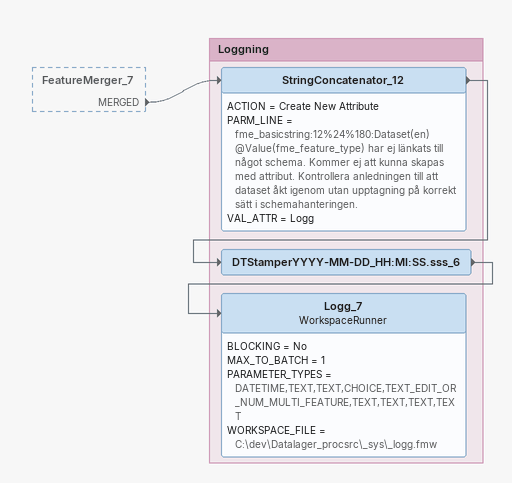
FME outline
FeatureMerger_7 [outside]
    MERGED -> StringConcatenator_12

Bookmark: Loggning
StringConcatenator_12
    ACTION = Create New Attribute
    PARM_LINE = fme_basicstring:12%24%180:Dataset(en) @Value(fme_feature_type) har ej länkats till något schema. Kommer ej att kunna skapas med attribut. Kontrollera anledningen till att dataset åkt igenom utan upptagning på korrekt sätt i schemahanteringen.
    VAL_ATTR = Logg
    -> DTStamperYYYY-MM-DD_HH:MI:SS.sss_6
DTStamperYYYY-MM-DD_HH:MI:SS.sss_6
    -> Logg_7
Logg_7: WorkspaceRunner
    BLOCKING = No
    MAX_TO_BATCH = 1
    PARAMETER_TYPES = DATETIME,TEXT,TEXT,CHOICE,TEXT_EDIT_OR_NUM_MULTI_FEATURE,TEXT,TEXT,TEXT,TEXT
    WORKSPACE_FILE = C:\dev\Datalager_procsrc\_sys\_logg.fmw
